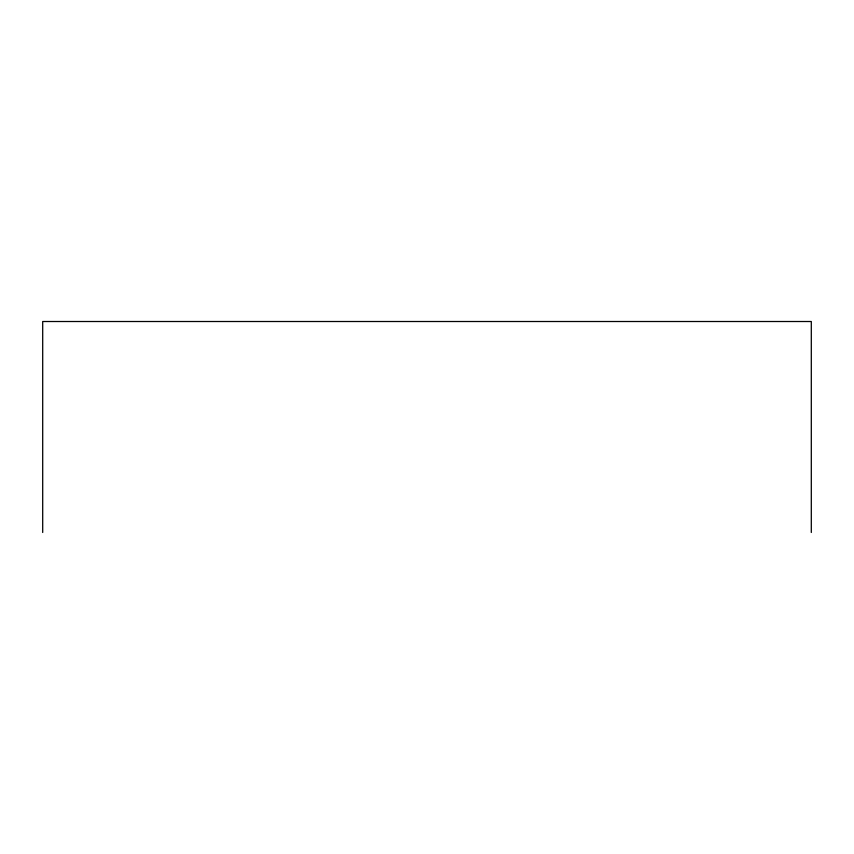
<?xml version="1.0" encoding="UTF-8"?>
<svg xmlns="http://www.w3.org/2000/svg" width="854" height="854" viewBox="0 0 854 854"><rect width="100%" height="100%" fill="white"/><g stroke="black" fill="none" stroke-linecap="round" stroke-linejoin="round"><path stroke-width="1.28" d="M811.3 532.49L811.3 321.51L42.7 321.51L42.7 532.49"/></g></svg>
